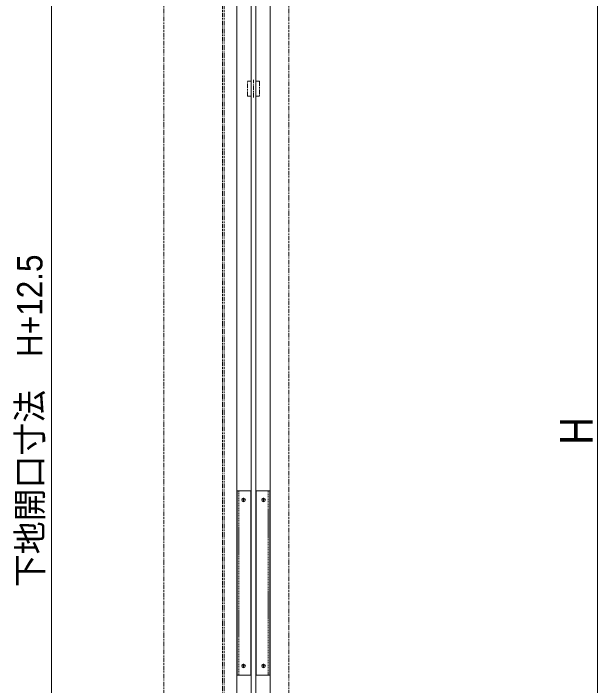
# Model space of a CAD drawing. Units: millimetres, scale not verified. Extents: x -4547 to 4547, y -2284 to 2284.
# Drawn here: x -514 to 120, y -697 to 32 of the extents above; entities that cross this region are included whole.
import ezdxf
from ezdxf.enums import TextEntityAlignment as Align

# ---------------------------------------------------------------- set-up
doc = ezdxf.new("R2010")
doc.units = ezdxf.units.MM
doc.header["$LTSCALE"] = 20
for name, pattern in [('CHAIN1', [8, 5, -1, 1, -1]), ('DASHED1', [1.8, 1.2, -0.6]), ('DOUBLE_CHAIN1', [8.8, 5, -1, 0.6, -0.6, 0.6, -1])]:
    doc.linetypes.add(name, pattern=pattern)
doc.layers.add('0-2_2寸法-1', color=7, linetype='Continuous', lineweight=9)
doc.layers.add('0-4_3一般', color=7, linetype='Continuous', lineweight=9)
doc.styles.add('ＭＳ Ｐゴシック', font='')
doc.styles.get('ＭＳ Ｐゴシック').set_extended_font_data('MS PGothic')

# ---------------------------------------------------------------- blocks, each defined once
blk = doc.blocks.new('グループ-5')
at = {"layer": '0-4_3一般', "linetype": 'DOUBLE_CHAIN1'}
blk.add_line((21112.7, 15080), (21112.7, -31920), dxfattribs=at)
blk.add_lwpolyline([(21072.7, 15080), (21072.7, -31920), (22512.7, -31920), (22512.7, 15080)], dxfattribs=at)
blk = doc.blocks.new('グループ-9')
at = {"layer": '0-4_3一般'}
blk.add_lwpolyline([(22108.7, 14720), (21388.7, 14720), (21388.7, -31580), (22108.7, -31580)], close=True, dxfattribs=at)
blk = doc.blocks.new('グループ-10')
at = {"layer": '0-4_3一般', "linetype": 'DASHED1'}
for p, q in [((21431.7, -13720), (21431.7, -9720)), ((22065.7, -9720), (22065.7, -13720))]:
    blk.add_line(p, q, dxfattribs=at)
at = {"layer": '0-4_3一般', "linetype": 'CHAIN1'}
for p, q in [((21531.7, -9876), (21531.7, -9964)), ((21965.7, -9964), (21965.7, -9876)), ((21487.7, -9920), (21575.7, -9920)), ((21921.7, -9920), (22009.7, -9920)), ((21487.7, -13520), (21575.7, -13520)), ((21531.7, -13476), (21531.7, -13564)), ((21921.7, -13520), (22009.7, -13520)), ((21965.7, -13564), (21965.7, -13476))]:
    blk.add_line(p, q, dxfattribs=at)
at = {"layer": '0-4_3一般'}
for points in [[(21691.7, -9720), (21391.7, -9720), (21391.7, -13720), (21691.7, -13720)], [(21805.7, -9720), (21805.7, -13720), (22105.7, -13720), (22105.7, -9720)]]:
    blk.add_lwpolyline(points, close=True, dxfattribs=at)
for centre in [(21531.7, -9920), (21965.7, -9920), (21531.7, -13520), (21965.7, -13520)]:
    blk.add_circle(centre, 40, dxfattribs=at)
blk = doc.blocks.new('グループ-11')
at = {"layer": '0-4_3一般'}
for name in ['グループ-5', 'グループ-9', 'グループ-10']:
    blk.add_blockref(name, (0, 0), dxfattribs=at)
blk = doc.blocks.new('グループ-12')
at = {"layer": '0-4_3一般', "linetype": 'DOUBLE_CHAIN1'}
blk.add_line((19802.7, -31920), (19802.7, 15080), dxfattribs=at)
blk = doc.blocks.new('グループ-13')
at = {"layer": '0-4_3一般'}
blk.add_blockref('グループ-12', (0, 0), dxfattribs=at)
blk = doc.blocks.new('グループ-17')
at = {"layer": '0-4_3一般'}
for name in ['グループ-13', 'グループ-11']:
    blk.add_blockref(name, (0, 0), dxfattribs=at)
blk = doc.blocks.new('グループ-18')
at = {"layer": '0-4_3一般'}
blk.add_lwpolyline([(21698.7, 13840), (21798.7, 13840), (21798.7, -30760), (21698.7, -30760)], close=True, dxfattribs=at)
blk.add_blockref('グループ-17', (0, 0), dxfattribs=at)
blk = doc.blocks.new('グループ-110')
at = {"layer": '0-4_3一般', "linetype": 'CHAIN1'}
for p, q in [((21748.7, -1192.2), (21748.7, -806.4)), ((21748.7, -16112.2), (21748.7, -15726.4))]:
    blk.add_line(p, q, dxfattribs=at)
at = {"layer": '0-4_3一般', "linetype": 'DOUBLE_CHAIN1'}
for p, q in [((21618.7, -15760), (21698.7, -15760)), ((21618.7, -16080), (21618.7, -15760)), ((21698.7, -15760), (21698.7, -16080)), ((21798.7, -15760), (21878.7, -15760)), ((21798.7, -16080), (21798.7, -15760)), ((21878.7, -15760), (21878.7, -16080)), ((21698.7, -16080), (21618.7, -16080)), ((21878.7, -16080), (21798.7, -16080))]:
    blk.add_line(p, q, dxfattribs=at)
for points in [[(21698.7, -840), (21698.7, -1160), (21618.7, -1160), (21618.7, -840)], [(21798.7, -1160), (21798.7, -840), (21878.7, -840), (21878.7, -1160)]]:
    blk.add_lwpolyline(points, close=True, dxfattribs=at)
blk = doc.blocks.new('グループ-111')
at = {"layer": '0-4_3一般'}
blk.add_blockref('グループ-110', (0, 0), dxfattribs=at)

msp = doc.modelspace()

# ---------------------------------------------------------------- linework, layer by layer
at = {"layer": '0-2_2寸法-1'}
for p, q in [((-472.54, 755.24), (-472.54, -1584.74)), ((120.27, 742.74), (120.27, -1584.74))]:
    msp.add_line(p, q, dxfattribs=at)

# ---------------------------------------------------------------- block references
at = {"layer": '0-4_3一般', "xscale": 0.05, "yscale": 0.05}
for name in ['グループ-18', 'グループ-111']:
    msp.add_blockref(name, (-1340.62, 0), dxfattribs=at)

# ---------------------------------------------------------------- texts
at = {"layer": '0-2_2寸法-1', "style": 'ＭＳ Ｐゴシック'}
for s, height, width, p in [('下地開口寸法\u3000H+12.5', 27.51, 0.95, (-474.01, -590.54)), ('H', 35.38, 0.9, (125.57, -436.18))]:
    msp.add_text(s, height=height, rotation=90, dxfattribs=dict(at, width=width)).set_placement(p, align=Align.BOTTOM_LEFT)

doc.saveas('drawing.dxf')
